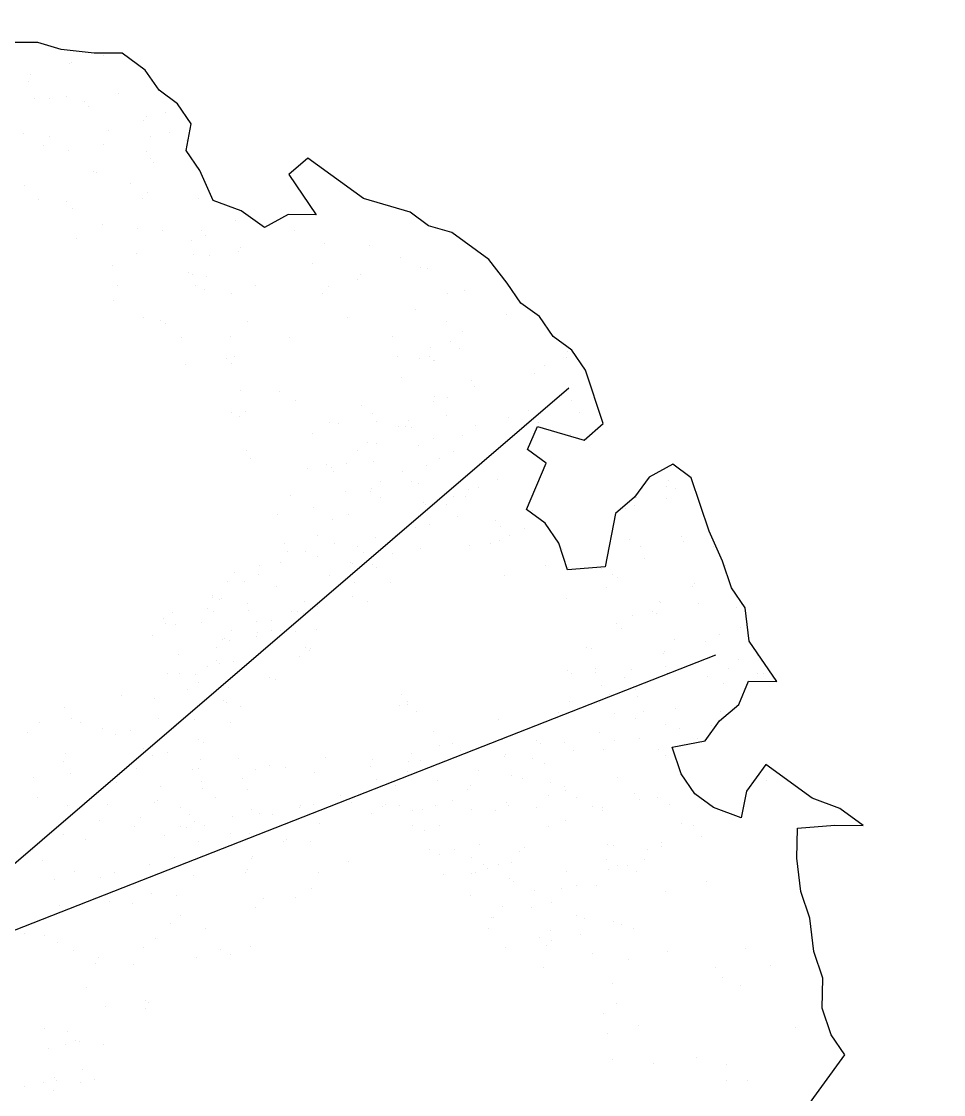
# Model space of a CAD drawing. Extents: x 671027 to 671614, y 802418 to 802669.
# Drawn here: x 671335.919 to 671337.323, y 802537.46 to 802539.093 of the extents above; entities that cross this region are included whole.
import ezdxf

# ---------------------------------------------------------------- set-up
doc = ezdxf.new("R2010")
doc.units = 0
for name, color, linetype in [('drip line', 7, 'Continuous'), ('fetcs malty hade', 8, 'Continuous'), ('shrubs-Gc', 7, 'Continuous')]:
    doc.layers.add(name, color=color, linetype=linetype)
pattern_1 = [(90, (0, 0), (-0.5, 0), [])]

# ---------------------------------------------------------------- blocks, each defined once
blk = doc.blocks.new('wt')
at = {"layer": 'fetcs malty hade', "color": 0}
for p, q in [((0, 0, -0.01022), (-0.46406, -0.67566, -0.01022)), ((0, 0, -0.01022), (-0.21337, -0.78061, -0.01022)), ((0.10283, -0.12697, -0.01022), (0.10283, -0.12697, -0.01022)), ((-0.03204, -0.14159, -0.01022), (-0.03204, -0.14159, -0.01022)), ((0.05365, -0.14957, -0.01022), (0.05365, -0.14957, -0.01022)), ((0.07181, -0.15126, -0.01022), (0.07181, -0.15126, -0.01022)), ((0.10152, -0.1435, -0.01022), (0.10152, -0.1435, -0.01022)), ((0.10971, -0.15148, -0.01022), (0.10971, -0.15148, -0.01022)), ((-0.0283, -0.15892, -0.01022), (-0.0283, -0.15892, -0.01022)), ((0.09848, -0.15437, -0.01022), (0.09848, -0.15437, -0.01022)), ((0.1008, -0.15531, -0.01022), (0.1008, -0.15531, -0.01022)), ((-0.21011, -0.16325, -0.01022), (-0.21011, -0.16325, -0.01022)), ((-0.16988, -0.16425, -0.01022), (-0.16988, -0.16425, -0.01022)), ((-0.15173, -0.16594, -0.01022), (-0.15173, -0.16594, -0.01022)), ((-0.09529, -0.16366, -0.01022), (-0.09529, -0.16366, -0.01022)), ((-0.02112, -0.16945, -0.01022), (-0.02112, -0.16945, -0.01022)), ((0.05843, -0.16968, -0.01022), (0.05843, -0.16968, -0.01022)), ((0.06966, -0.16679, -0.01022), (0.06966, -0.16679, -0.01022)), ((-0.21792, -0.17417, -0.01022), (-0.21792, -0.17417, -0.01022)), ((-0.07771, -0.17317, -0.01022), (-0.07771, -0.17317, -0.01022)), ((-0.05369, -0.17507, -0.01022), (-0.05369, -0.17507, -0.01022)), ((0.06756, -0.17607, -0.01022), (0.06756, -0.17607, -0.01022)), ((0.06822, -0.17987, -0.01022), (0.06822, -0.17987, -0.01022)), ((0.09361, -0.17932, -0.01022), (0.09361, -0.17932, -0.01022)), ((0.10484, -0.17643, -0.01022), (0.10484, -0.17643, -0.01022)), ((-0.11667, -0.18517, -0.01022), (-0.11667, -0.18517, -0.01022)), ((-0.08276, -0.19101, -0.01022), (-0.08276, -0.19101, -0.01022)), ((-0.01236, -0.18288, -0.01022), (-0.01236, -0.18288, -0.01022)), ((0.0216, -0.19082, -0.01022), (0.0216, -0.19082, -0.01022)), ((0.10339, -0.18951, -0.01022), (0.10339, -0.18951, -0.01022)), ((-0.22861, -0.19846, -0.01022), (-0.22861, -0.19846, -0.01022)), ((-0.18833, -0.19474, -0.01022), (-0.18833, -0.19474, -0.01022)), ((-0.18121, -0.19206, -0.01022), (-0.18121, -0.19206, -0.01022)), ((-0.16995, -0.19753, -0.01022), (-0.16995, -0.19753, -0.01022)), ((-0.14136, -0.19163, -0.01022), (-0.14136, -0.19163, -0.01022)), ((0.07334, -0.20048, -0.01022), (0.07334, -0.20048, -0.01022)), ((-0.21826, -0.20308, -0.01022), (-0.21826, -0.20308, -0.01022)), ((-0.10952, -0.20445, -0.01022), (-0.10952, -0.20445, -0.01022)), ((-0.00371, -0.20404, -0.01022), (-0.00371, -0.20404, -0.01022)), ((0.00066, -0.20094, -0.01022), (0.00066, -0.20094, -0.01022)), ((0.03963, -0.20578, -0.01022), (0.03963, -0.20578, -0.01022)), ((-0.82044, -0.23804, -0.01022), (-0.82334, -0.21312, -0.01022)), ((-0.74165, -0.2168, -0.01022), (-0.74165, -0.2168, -0.01022)), ((-0.69493, -0.21276, -0.01022), (-0.69493, -0.21276, -0.01022)), ((-0.21372, -0.21088, -0.01022), (-0.21372, -0.21088, -0.01022)), ((-0.12563, -0.21817, -0.01022), (-0.12563, -0.21817, -0.01022)), ((-0.07435, -0.21408, -0.01022), (-0.07435, -0.21408, -0.01022)), ((-0.05262, -0.21945, -0.01022), (-0.05262, -0.21945, -0.01022)), ((-0.7933, -0.22831, -0.01022), (-0.7933, -0.22831, -0.01022)), ((-0.78727, -0.22613, -0.01022), (-0.78727, -0.22613, -0.01022)), ((-0.68135, -0.22317, -0.01022), (-0.68135, -0.22317, -0.01022)), ((-0.13842, -0.22663, -0.01022), (-0.13842, -0.22663, -0.01022)), ((-0.07772, -0.22634, -0.01022), (-0.07772, -0.22634, -0.01022)), ((-0.81214, -0.25806, -0.01022), (-0.82044, -0.23804, -0.01022)), ((-0.77153, -0.22966, -0.01022), (-0.77153, -0.22966, -0.01022)), ((-0.72893, -0.23336, -0.01022), (-0.72893, -0.23336, -0.01022)), ((-0.20682, -0.22995, -0.01022), (-0.20682, -0.22995, -0.01022)), ((-0.15753, -0.23727, -0.01022), (-0.15753, -0.23727, -0.01022)), ((0.00548, -0.23454, -0.01022), (0.00548, -0.23454, -0.01022)), ((-0.7696, -0.24331, -0.01022), (-0.7696, -0.24331, -0.01022)), ((-0.73636, -0.2393, -0.01022), (-0.73636, -0.2393, -0.01022)), ((-0.67703, -0.24783, -0.01022), (-0.67703, -0.24783, -0.01022)), ((-0.19965, -0.24048, -0.01022), (-0.19965, -0.24048, -0.01022)), ((-0.04873, -0.24019, -0.01022), (-0.04873, -0.24019, -0.01022)), ((-0.00874, -0.24533, -0.01022), (-0.00874, -0.24533, -0.01022)), ((0.03847, -0.24219, -0.01022), (0.03847, -0.24219, -0.01022)), ((0.04065, -0.24417, -0.01022), (0.04065, -0.24417, -0.01022)), ((0.04558, -0.24166, -0.01022), (0.04558, -0.24166, -0.01022)), ((-0.80581, -0.28676, -0.01022), (-0.81214, -0.25806, -0.01022)), ((-0.72184, -0.2547, -0.01022), (-0.72184, -0.2547, -0.01022)), ((-0.67038, -0.25329, -0.01022), (-0.67038, -0.25329, -0.01022)), ((-0.64299, -0.2534, -0.01022), (-0.64299, -0.2534, -0.01022)), ((-0.23438, -0.2499, -0.01022), (-0.23438, -0.2499, -0.01022)), ((-0.20251, -0.25462, -0.01022), (-0.20251, -0.25462, -0.01022)), ((-0.16772, -0.25587, -0.01022), (-0.16772, -0.25587, -0.01022)), ((-0.12388, -0.25468, -0.01022), (-0.12388, -0.25468, -0.01022)), ((-0.11645, -0.24867, -0.01022), (-0.11645, -0.24867, -0.01022)), ((-0.05593, -0.25783, -0.01022), (-0.05593, -0.25783, -0.01022)), ((-0.01537, -0.25717, -0.01022), (-0.01537, -0.25717, -0.01022)), ((-0.79929, -0.26619, -0.01022), (-0.79929, -0.26619, -0.01022)), ((-0.79926, -0.26401, -0.01022), (-0.79926, -0.26401, -0.01022)), ((-0.76959, -0.25843, -0.01022), (-0.76959, -0.25843, -0.01022)), ((-0.18493, -0.26413, -0.01022), (-0.18493, -0.26413, -0.01022)), ((-0.08128, -0.25831, -0.01022), (-0.08128, -0.25831, -0.01022)), ((-0.76409, -0.27364, -0.01022), (-0.76409, -0.27364, -0.01022)), ((-0.75893, -0.27665, -0.01022), (-0.75893, -0.27665, -0.01022)), ((-0.70126, -0.27531, -0.01022), (-0.70126, -0.27531, -0.01022)), ((-0.17786, -0.27197, -0.01022), (-0.17786, -0.27197, -0.01022)), ((-0.14982, -0.27563, -0.01022), (-0.14982, -0.27563, -0.01022)), ((-0.13729, -0.2713, -0.01022), (-0.13729, -0.2713, -0.01022)), ((-0.13574, -0.26876, -0.01022), (-0.13574, -0.26876, -0.01022)), ((-0.10599, -0.27445, -0.01022), (-0.10599, -0.27445, -0.01022)), ((-0.02694, -0.27167, -0.01022), (-0.02694, -0.27167, -0.01022)), ((-0.80291, -0.31168, -0.01022), (-0.80581, -0.28676, -0.01022)), ((-0.72376, -0.28629, -0.01022), (-0.72376, -0.28629, -0.01022)), ((-0.69992, -0.2775, -0.01022), (-0.69992, -0.2775, -0.01022)), ((-0.65332, -0.27795, -0.01022), (-0.65332, -0.27795, -0.01022)), ((-0.61556, -0.28329, -0.01022), (-0.61556, -0.28329, -0.01022)), ((-0.59741, -0.28498, -0.01022), (-0.59741, -0.28498, -0.01022)), ((-0.58446, -0.28001, -0.01022), (-0.58446, -0.28001, -0.01022)), ((-0.28441, -0.28344, -0.01022), (-0.28441, -0.28344, -0.01022)), ((-0.2282, -0.27867, -0.01022), (-0.2282, -0.27867, -0.01022)), ((-0.21004, -0.28036, -0.01022), (-0.21004, -0.28036, -0.01022)), ((-0.17927, -0.2856, -0.01022), (-0.17927, -0.2856, -0.01022)), ((-0.08562, -0.28178, -0.01022), (-0.08562, -0.28178, -0.01022)), ((-0.0516, -0.27928, -0.01022), (-0.0516, -0.27928, -0.01022)), ((-0.03345, -0.28097, -0.01022), (-0.03345, -0.28097, -0.01022)), ((-0.80288, -0.2948, -0.01022), (-0.80288, -0.2948, -0.01022)), ((-0.73557, -0.29249, -0.01022), (-0.73557, -0.29249, -0.01022)), ((-0.29809, -0.29415, -0.01022), (-0.29809, -0.29415, -0.01022)), ((-0.29329, -0.29572, -0.01022), (-0.29329, -0.29572, -0.01022)), ((-0.24924, -0.29307, -0.01022), (-0.24924, -0.29307, -0.01022)), ((-0.20114, -0.29484, -0.01022), (-0.20114, -0.29484, -0.01022)), ((-0.12904, -0.29147, -0.01022), (-0.12904, -0.29147, -0.01022)), ((-0.112, -0.28949, -0.01022), (-0.112, -0.28949, -0.01022)), ((-0.11092, -0.295, -0.01022), (-0.11092, -0.295, -0.01022)), ((0.00543, -0.29122, -0.01022), (0.00543, -0.29122, -0.01022)), ((-0.76771, -0.30443, -0.01022), (-0.76771, -0.30443, -0.01022)), ((-0.62449, -0.30533, -0.01022), (-0.62449, -0.30533, -0.01022)), ((-0.56716, -0.30531, -0.01022), (-0.56716, -0.30531, -0.01022)), ((-0.30222, -0.30317, -0.01022), (-0.30222, -0.30317, -0.01022)), ((-0.29173, -0.30426, -0.01022), (-0.29173, -0.30426, -0.01022)), ((-0.26449, -0.30446, -0.01022), (-0.26449, -0.30446, -0.01022)), ((-0.24789, -0.30308, -0.01022), (-0.24789, -0.30308, -0.01022)), ((-0.16137, -0.30537, -0.01022), (-0.16137, -0.30537, -0.01022)), ((-0.12178, -0.29879, -0.01022), (-0.12178, -0.29879, -0.01022)), ((-0.11545, -0.30281, -0.01022), (-0.11545, -0.30281, -0.01022)), ((-0.0973, -0.3045, -0.01022), (-0.0973, -0.3045, -0.01022)), ((-0.06759, -0.29674, -0.01022), (-0.06759, -0.29674, -0.01022)), ((-0.01973, -0.30194, -0.01022), (-0.01973, -0.30194, -0.01022)), ((-0.78578, -0.33058, -0.01022), (-0.80291, -0.31168, -0.01022)), ((-0.68675, -0.30632, -0.01022), (-0.68675, -0.30632, -0.01022)), ((-0.67208, -0.31552, -0.01022), (-0.67208, -0.31552, -0.01022)), ((-0.64648, -0.30878, -0.01022), (-0.64648, -0.30878, -0.01022)), ((-0.23285, -0.30913, -0.01022), (-0.23285, -0.30913, -0.01022)), ((-0.20604, -0.31224, -0.01022), (-0.20604, -0.31224, -0.01022)), ((-0.18788, -0.31393, -0.01022), (-0.18788, -0.31393, -0.01022)), ((-0.16941, -0.31353, -0.01022), (-0.16941, -0.31353, -0.01022)), ((-0.1622, -0.31105, -0.01022), (-0.1622, -0.31105, -0.01022)), ((-0.14997, -0.31212, -0.01022), (-0.14997, -0.31212, -0.01022)), ((-0.14405, -0.31274, -0.01022), (-0.14405, -0.31274, -0.01022)), ((-0.11114, -0.31124, -0.01022), (-0.11114, -0.31124, -0.01022)), ((0.00074, -0.31363, -0.01022), (0.00074, -0.31363, -0.01022)), ((-0.74116, -0.32386, -0.01022), (-0.74116, -0.32386, -0.01022)), ((-0.71378, -0.32397, -0.01022), (-0.71378, -0.32397, -0.01022)), ((-0.67741, -0.3206, -0.01022), (-0.67741, -0.3206, -0.01022)), ((-0.56208, -0.32042, -0.01022), (-0.56208, -0.32042, -0.01022)), ((-0.55955, -0.32415, -0.01022), (-0.55955, -0.32415, -0.01022)), ((-0.24564, -0.31759, -0.01022), (-0.24564, -0.31759, -0.01022)), ((-0.23818, -0.31972, -0.01022), (-0.23818, -0.31972, -0.01022)), ((-0.18475, -0.318, -0.01022), (-0.18475, -0.318, -0.01022)), ((-0.13424, -0.32316, -0.01022), (-0.13424, -0.32316, -0.01022)), ((0.00597, -0.32216, -0.01022), (0.00597, -0.32216, -0.01022)), ((-0.76667, -0.34081, -0.01022), (-0.78578, -0.33058, -0.01022)), ((-0.74439, -0.32716, -0.01022), (-0.74439, -0.32716, -0.01022)), ((-0.72623, -0.32885, -0.01022), (-0.72623, -0.32885, -0.01022)), ((-0.70716, -0.32682, -0.01022), (-0.70716, -0.32682, -0.01022)), ((-0.70337, -0.32926, -0.01022), (-0.70337, -0.32926, -0.01022)), ((-0.64223, -0.33023, -0.01022), (-0.64223, -0.33023, -0.01022)), ((-0.30328, -0.334, -0.01022), (-0.30328, -0.334, -0.01022)), ((-0.29134, -0.32766, -0.01022), (-0.29134, -0.32766, -0.01022)), ((-0.25102, -0.32919, -0.01022), (-0.25102, -0.32919, -0.01022)), ((-0.10088, -0.33312, -0.01022), (-0.10088, -0.33312, -0.01022)), ((-0.75296, -0.35593, -0.01022), (-0.76667, -0.34081, -0.01022)), ((-0.7465, -0.34413, -0.01022), (-0.7465, -0.34413, -0.01022)), ((-0.54537, -0.3368, -0.01022), (-0.54537, -0.3368, -0.01022)), ((-0.52146, -0.338, -0.01022), (-0.52146, -0.338, -0.01022)), ((-0.31427, -0.33979, -0.01022), (-0.31427, -0.33979, -0.01022)), ((-0.31168, -0.33989, -0.01022), (-0.31168, -0.33989, -0.01022)), ((-0.29989, -0.33941, -0.01022), (-0.29989, -0.33941, -0.01022)), ((-0.26784, -0.3387, -0.01022), (-0.26784, -0.3387, -0.01022)), ((-0.25617, -0.3373, -0.01022), (-0.25617, -0.3373, -0.01022)), ((-0.25305, -0.33987, -0.01022), (-0.25305, -0.33987, -0.01022)), ((-0.22029, -0.33948, -0.01022), (-0.22029, -0.33948, -0.01022)), ((-0.21759, -0.34197, -0.01022), (-0.21759, -0.34197, -0.01022)), ((-0.19943, -0.34366, -0.01022), (-0.19943, -0.34366, -0.01022)), ((-0.11596, -0.33629, -0.01022), (-0.11596, -0.33629, -0.01022)), ((-0.06571, -0.34275, -0.01022), (-0.06571, -0.34275, -0.01022)), ((0.00093, -0.33999, -0.01022), (0.00093, -0.33999, -0.01022)), ((-0.72834, -0.34582, -0.01022), (-0.72834, -0.34582, -0.01022)), ((-0.6024, -0.34971, -0.01022), (-0.6024, -0.34971, -0.01022)), ((-0.60053, -0.35267, -0.01022), (-0.60053, -0.35267, -0.01022)), ((-0.30999, -0.34793, -0.01022), (-0.30999, -0.34793, -0.01022)), ((-0.30973, -0.34558, -0.01022), (-0.30973, -0.34558, -0.01022)), ((-0.28087, -0.35344, -0.01022), (-0.28087, -0.35344, -0.01022)), ((-0.27494, -0.34683, -0.01022), (-0.27494, -0.34683, -0.01022)), ((-0.2737, -0.34449, -0.01022), (-0.2737, -0.34449, -0.01022)), ((-0.27198, -0.35091, -0.01022), (-0.27198, -0.35091, -0.01022)), ((-0.25382, -0.3526, -0.01022), (-0.25382, -0.3526, -0.01022)), ((-0.2311, -0.34564, -0.01022), (-0.2311, -0.34564, -0.01022)), ((-0.16736, -0.34784, -0.01022), (-0.16736, -0.34784, -0.01022)), ((-0.1492, -0.34953, -0.01022), (-0.1492, -0.34953, -0.01022)), ((-0.13851, -0.3525, -0.01022), (-0.13851, -0.3525, -0.01022)), ((-0.09919, -0.34973, -0.01022), (-0.09919, -0.34973, -0.01022)), ((-0.07889, -0.35092, -0.01022), (-0.07889, -0.35092, -0.01022)), ((-0.07734, -0.34953, -0.01022), (-0.07734, -0.34953, -0.01022)), ((-0.06786, -0.34516, -0.01022), (-0.06786, -0.34516, -0.01022)), ((-0.0335, -0.34834, -0.01022), (-0.0335, -0.34834, -0.01022)), ((-0.73386, -0.36616, -0.01022), (-0.75296, -0.35593, -0.01022)), ((-0.71079, -0.35904, -0.01022), (-0.73386, -0.36616, -0.01022)), ((-0.71958, -0.35996, -0.01022), (-0.71958, -0.35996, -0.01022)), ((-0.69168, -0.36926, -0.01022), (-0.71079, -0.35904, -0.01022)), ((-0.63031, -0.35494, -0.01022), (-0.63031, -0.35494, -0.01022)), ((-0.61826, -0.35564, -0.01022), (-0.61826, -0.35564, -0.01022)), ((-0.59046, -0.35451, -0.01022), (-0.59046, -0.35451, -0.01022)), ((-0.58602, -0.36187, -0.01022), (-0.58602, -0.36187, -0.01022)), ((-0.33251, -0.36134, -0.01022), (-0.33251, -0.36134, -0.01022)), ((-0.32471, -0.35462, -0.01022), (-0.32471, -0.35462, -0.01022)), ((-0.21294, -0.35466, -0.01022), (-0.21294, -0.35466, -0.01022)), ((-0.15578, -0.36172, -0.01022), (-0.15578, -0.36172, -0.01022)), ((-0.121, -0.35413, -0.01022), (-0.121, -0.35413, -0.01022)), ((-0.11593, -0.3613, -0.01022), (-0.11593, -0.3613, -0.01022)), ((-0.04072, -0.35599, -0.01022), (-0.04072, -0.35599, -0.01022)), ((-0.66374, -0.37838, -0.01022), (-0.69168, -0.36926, -0.01022)), ((-0.66736, -0.36596, -0.01022), (-0.66736, -0.36596, -0.01022)), ((-0.63805, -0.3647, -0.01022), (-0.63805, -0.3647, -0.01022)), ((-0.63388, -0.36794, -0.01022), (-0.63388, -0.36794, -0.01022)), ((-0.61573, -0.36963, -0.01022), (-0.61573, -0.36963, -0.01022)), ((-0.59754, -0.36481, -0.01022), (-0.59754, -0.36481, -0.01022)), ((-0.32323, -0.36963, -0.01022), (-0.32323, -0.36963, -0.01022)), ((-0.30356, -0.37053, -0.01022), (-0.30356, -0.37053, -0.01022)), ((-0.29734, -0.37097, -0.01022), (-0.29734, -0.37097, -0.01022)), ((-0.11421, -0.3728, -0.01022), (-0.11421, -0.3728, -0.01022)), ((-0.65202, -0.40218, -0.01022), (-0.66374, -0.37838, -0.01022)), ((-0.54158, -0.38104, -0.01022), (-0.54158, -0.38104, -0.01022)), ((-0.52244, -0.37512, -0.01022), (-0.52244, -0.37512, -0.01022)), ((-0.51769, -0.37875, -0.01022), (-0.51769, -0.37875, -0.01022)), ((-0.47459, -0.37448, -0.01022), (-0.47459, -0.37448, -0.01022)), ((-0.46976, -0.3814, -0.01022), (-0.46976, -0.3814, -0.01022)), ((-0.28649, -0.37657, -0.01022), (-0.28649, -0.37657, -0.01022)), ((-0.2765, -0.37609, -0.01022), (-0.2765, -0.37609, -0.01022)), ((-0.273, -0.37549, -0.01022), (-0.273, -0.37549, -0.01022)), ((-0.25834, -0.37778, -0.01022), (-0.25834, -0.37778, -0.01022)), ((-0.23626, -0.38243, -0.01022), (-0.23626, -0.38243, -0.01022)), ((-0.15805, -0.37399, -0.01022), (-0.15805, -0.37399, -0.01022)), ((-0.08889, -0.37926, -0.01022), (-0.08889, -0.37926, -0.01022)), ((-0.57958, -0.38543, -0.01022), (-0.57958, -0.38543, -0.01022)), ((-0.52342, -0.38273, -0.01022), (-0.52342, -0.38273, -0.01022)), ((-0.49324, -0.38485, -0.01022), (-0.49324, -0.38485, -0.01022)), ((-0.47353, -0.3869, -0.01022), (-0.47353, -0.3869, -0.01022)), ((-0.43942, -0.38411, -0.01022), (-0.43942, -0.38411, -0.01022)), ((-0.432, -0.38673, -0.01022), (-0.432, -0.38673, -0.01022)), ((-0.33626, -0.38436, -0.01022), (-0.33626, -0.38436, -0.01022)), ((-0.32849, -0.38315, -0.01022), (-0.32849, -0.38315, -0.01022)), ((-0.28603, -0.39023, -0.01022), (-0.28603, -0.39023, -0.01022)), ((-0.27765, -0.38907, -0.01022), (-0.27765, -0.38907, -0.01022)), ((-0.23381, -0.38788, -0.01022), (-0.23381, -0.38788, -0.01022)), ((-0.15426, -0.38811, -0.01022), (-0.15426, -0.38811, -0.01022)), ((-0.09086, -0.38257, -0.01022), (-0.09086, -0.38257, -0.01022)), ((-0.03866, -0.38513, -0.01022), (-0.03866, -0.38513, -0.01022)), ((-0.64364, -0.39608, -0.01022), (-0.64364, -0.39608, -0.01022)), ((-0.61932, -0.39824, -0.01022), (-0.61932, -0.39824, -0.01022)), ((-0.61626, -0.39619, -0.01022), (-0.61626, -0.39619, -0.01022)), ((-0.55362, -0.39735, -0.01022), (-0.55362, -0.39735, -0.01022)), ((-0.31581, -0.39754, -0.01022), (-0.31581, -0.39754, -0.01022)), ((-0.27596, -0.39711, -0.01022), (-0.27596, -0.39711, -0.01022)), ((-0.11908, -0.39775, -0.01022), (-0.11908, -0.39775, -0.01022)), ((-0.1174, -0.39709, -0.01022), (-0.1174, -0.39709, -0.01022)), ((-0.04485, -0.4001, -0.01022), (-0.04485, -0.4001, -0.01022)), ((-0.63488, -0.42109, -0.01022), (-0.65202, -0.40218, -0.01022)), ((-0.58415, -0.40788, -0.01022), (-0.58415, -0.40788, -0.01022)), ((-0.37968, -0.40526, -0.01022), (-0.37968, -0.40526, -0.01022)), ((-0.35286, -0.40856, -0.01022), (-0.35286, -0.40856, -0.01022)), ((-0.3454, -0.41068, -0.01022), (-0.3454, -0.41068, -0.01022)), ((-0.33695, -0.40305, -0.01022), (-0.33695, -0.40305, -0.01022)), ((-0.29197, -0.40896, -0.01022), (-0.29197, -0.40896, -0.01022)), ((-0.2744, -0.41036, -0.01022), (-0.2744, -0.41036, -0.01022)), ((-0.25126, -0.41103, -0.01022), (-0.25126, -0.41103, -0.01022)), ((-0.11937, -0.40959, -0.01022), (-0.11937, -0.40959, -0.01022)), ((-0.08697, -0.40331, -0.01022), (-0.08697, -0.40331, -0.01022)), ((-0.05854, -0.40723, -0.01022), (-0.05854, -0.40723, -0.01022)), ((-0.48851, -0.41896, -0.01022), (-0.48851, -0.41896, -0.01022)), ((-0.39517, -0.41847, -0.01022), (-0.39517, -0.41847, -0.01022)), ((-0.29116, -0.4141, -0.01022), (-0.29116, -0.4141, -0.01022)), ((-0.2892, -0.4188, -0.01022), (-0.2892, -0.4188, -0.01022)), ((-0.25882, -0.41733, -0.01022), (-0.25882, -0.41733, -0.01022)), ((-0.25586, -0.42056, -0.01022), (-0.25586, -0.42056, -0.01022)), ((-0.1478, -0.41338, -0.01022), (-0.1478, -0.41338, -0.01022)), ((-0.10125, -0.41312, -0.01022), (-0.10125, -0.41312, -0.01022)), ((-0.64424, -0.44334, -0.01022), (-0.63488, -0.42109, -0.01022)), ((-0.34444, -0.42646, -0.01022), (-0.34444, -0.42646, -0.01022)), ((-0.29956, -0.42107, -0.01022), (-0.29956, -0.42107, -0.01022)), ((-0.27407, -0.42872, -0.01022), (-0.27407, -0.42872, -0.01022)), ((-0.25741, -0.42195, -0.01022), (-0.25741, -0.42195, -0.01022)), ((-0.15941, -0.42491, -0.01022), (-0.15941, -0.42491, -0.01022)), ((-0.53476, -0.43277, -0.01022), (-0.53476, -0.43277, -0.01022)), ((-0.4785, -0.43208, -0.01022), (-0.4785, -0.43208, -0.01022)), ((-0.41695, -0.43654, -0.01022), (-0.41695, -0.43654, -0.01022)), ((-0.38216, -0.43779, -0.01022), (-0.38216, -0.43779, -0.01022)), ((-0.3569, -0.43868, -0.01022), (-0.3569, -0.43868, -0.01022)), ((-0.33832, -0.4366, -0.01022), (-0.33832, -0.4366, -0.01022)), ((-0.29446, -0.43232, -0.01022), (-0.29446, -0.43232, -0.01022)), ((-0.12424, -0.43454, -0.01022), (-0.12424, -0.43454, -0.01022)), ((-0.06518, -0.4348, -0.01022), (-0.06518, -0.4348, -0.01022)), ((-0.69234, -0.46627, -0.01022), (-0.67956, -0.4478, -0.01022)), ((-0.67956, -0.4478, -0.01022), (-0.64134, -0.46825, -0.01022)), ((-0.64134, -0.46825, -0.01022), (-0.64424, -0.44334, -0.01022)), ((-0.62913, -0.44707, -0.01022), (-0.62913, -0.44707, -0.01022)), ((-0.4481, -0.44407, -0.01022), (-0.4481, -0.44407, -0.01022)), ((-0.32016, -0.44562, -0.01022), (-0.32016, -0.44562, -0.01022)), ((-0.12256, -0.44831, -0.01022), (-0.12256, -0.44831, -0.01022)), ((-0.11746, -0.44382, -0.01022), (-0.11746, -0.44382, -0.01022)), ((-0.41884, -0.45315, -0.01022), (-0.41884, -0.45315, -0.01022)), ((-0.41598, -0.45736, -0.01022), (-0.41598, -0.45736, -0.01022)), ((-0.41234, -0.45891, -0.01022), (-0.41234, -0.45891, -0.01022)), ((-0.36993, -0.45341, -0.01022), (-0.36993, -0.45341, -0.01022)), ((-0.34811, -0.45292, -0.01022), (-0.34811, -0.45292, -0.01022)), ((-0.65122, -0.51164, -0.01022), (-0.69234, -0.46627, -0.01022)), ((-0.65067, -0.46338, -0.01022), (-0.65067, -0.46338, -0.01022)), ((-0.59844, -0.46017, -0.01022), (-0.59844, -0.46017, -0.01022)), ((-0.57064, -0.46662, -0.01022), (-0.57064, -0.46662, -0.01022)), ((-0.45617, -0.4601, -0.01022), (-0.45617, -0.4601, -0.01022)), ((-0.45448, -0.46814, -0.01022), (-0.45448, -0.46814, -0.01022)), ((-0.39371, -0.46753, -0.01022), (-0.39371, -0.46753, -0.01022)), ((-0.37298, -0.46829, -0.01022), (-0.37298, -0.46829, -0.01022)), ((-0.33029, -0.46533, -0.01022), (-0.33029, -0.46533, -0.01022)), ((-0.32914, -0.4671, -0.01022), (-0.32914, -0.4671, -0.01022)), ((-0.31213, -0.46702, -0.01022), (-0.31213, -0.46702, -0.01022)), ((-0.30005, -0.4637, -0.01022), (-0.30005, -0.4637, -0.01022)), ((-0.15369, -0.46594, -0.01022), (-0.15369, -0.46594, -0.01022)), ((-0.14746, -0.4634, -0.01022), (-0.14746, -0.4634, -0.01022)), ((-0.13554, -0.46763, -0.01022), (-0.13554, -0.46763, -0.01022)), ((-0.10583, -0.45987, -0.01022), (-0.10583, -0.45987, -0.01022)), ((-0.6155, -0.47301, -0.01022), (-0.6155, -0.47301, -0.01022)), ((-0.57697, -0.47236, -0.01022), (-0.57697, -0.47236, -0.01022)), ((-0.41834, -0.47164, -0.01022), (-0.41834, -0.47164, -0.01022)), ((-0.34348, -0.4734, -0.01022), (-0.34348, -0.4734, -0.01022)), ((-0.33781, -0.47792, -0.01022), (-0.33781, -0.47792, -0.01022)), ((-0.29397, -0.47674, -0.01022), (-0.29397, -0.47674, -0.01022)), ((-0.11229, -0.47304, -0.01022), (-0.11229, -0.47304, -0.01022)), ((-0.11117, -0.47045, -0.01022), (-0.11117, -0.47045, -0.01022)), ((-0.54723, -0.48619, -0.01022), (-0.54723, -0.48619, -0.01022)), ((-0.4283, -0.48197, -0.01022), (-0.4283, -0.48197, -0.01022)), ((-0.32632, -0.48441, -0.01022), (-0.32632, -0.48441, -0.01022)), ((-0.12841, -0.48412, -0.01022), (-0.12841, -0.48412, -0.01022)), ((-0.11025, -0.48581, -0.01022), (-0.11025, -0.48581, -0.01022)), ((-0.46772, -0.48983, -0.01022), (-0.46772, -0.48983, -0.01022)), ((-0.43439, -0.49158, -0.01022), (-0.43439, -0.49158, -0.01022)), ((-0.41749, -0.4957, -0.01022), (-0.41749, -0.4957, -0.01022)), ((-0.39382, -0.49092, -0.01022), (-0.39382, -0.49092, -0.01022)), ((-0.39055, -0.4904, -0.01022), (-0.39055, -0.4904, -0.01022)), ((-0.34998, -0.48974, -0.01022), (-0.34998, -0.48974, -0.01022)), ((-0.32287, -0.48786, -0.01022), (-0.32287, -0.48786, -0.01022)), ((-0.19843, -0.49527, -0.01022), (-0.19843, -0.49527, -0.01022)), ((-0.13913, -0.49624, -0.01022), (-0.13913, -0.49624, -0.01022)), ((-0.10409, -0.49638, -0.01022), (-0.10409, -0.49638, -0.01022)), ((-0.09094, -0.49554, -0.01022), (-0.09094, -0.49554, -0.01022)), ((-0.58399, -0.50192, -0.01022), (-0.58399, -0.50192, -0.01022)), ((-0.57963, -0.49876, -0.01022), (-0.57963, -0.49876, -0.01022)), ((-0.46008, -0.49952, -0.01022), (-0.46008, -0.49952, -0.01022)), ((-0.45262, -0.50164, -0.01022), (-0.45262, -0.50164, -0.01022)), ((-0.4327, -0.49963, -0.01022), (-0.4327, -0.49963, -0.01022)), ((-0.39919, -0.49992, -0.01022), (-0.39919, -0.49992, -0.01022)), ((-0.38453, -0.49803, -0.01022), (-0.38453, -0.49803, -0.01022)), ((-0.3343, -0.5039, -0.01022), (-0.3343, -0.5039, -0.01022)), ((-0.30813, -0.4989, -0.01022), (-0.30813, -0.4989, -0.01022)), ((-0.20814, -0.49772, -0.01022), (-0.20814, -0.49772, -0.01022)), ((-0.20159, -0.50262, -0.01022), (-0.20159, -0.50262, -0.01022)), ((-0.19901, -0.50272, -0.01022), (-0.19901, -0.50272, -0.01022)), ((-0.15517, -0.50153, -0.01022), (-0.15517, -0.50153, -0.01022)), ((-0.14792, -0.49756, -0.01022), (-0.14792, -0.49756, -0.01022)), ((-0.10396, -0.50588, -0.01022), (-0.10396, -0.50588, -0.01022)), ((-0.08592, -0.50539, -0.01022), (-0.08592, -0.50539, -0.01022)), ((-0.63462, -0.55169, -0.01022), (-0.65122, -0.51164, -0.01022)), ((-0.60916, -0.51264, -0.01022), (-0.60916, -0.51264, -0.01022)), ((-0.34936, -0.50766, -0.01022), (-0.34936, -0.50766, -0.01022)), ((-0.19194, -0.50971, -0.01022), (-0.19194, -0.50971, -0.01022)), ((-0.1481, -0.50852, -0.01022), (-0.1481, -0.50852, -0.01022)), ((-0.06808, -0.50806, -0.01022), (-0.06808, -0.50806, -0.01022)), ((-0.52664, -0.52395, -0.01022), (-0.52664, -0.52395, -0.01022)), ((-0.44594, -0.52132, -0.01022), (-0.44594, -0.52132, -0.01022)), ((-0.40537, -0.52066, -0.01022), (-0.40537, -0.52066, -0.01022)), ((-0.1725, -0.5232, -0.01022), (-0.1725, -0.5232, -0.01022)), ((-0.12866, -0.52201, -0.01022), (-0.12866, -0.52201, -0.01022)), ((-0.10625, -0.51769, -0.01022), (-0.10625, -0.51769, -0.01022)), ((-0.08809, -0.51938, -0.01022), (-0.08809, -0.51938, -0.01022)), ((-0.06241, -0.5165, -0.01022), (-0.06241, -0.5165, -0.01022)), ((-0.04425, -0.51819, -0.01022), (-0.04425, -0.51819, -0.01022)), ((-0.50786, -0.52686, -0.01022), (-0.50786, -0.52686, -0.01022)), ((-0.48938, -0.52875, -0.01022), (-0.48938, -0.52875, -0.01022)), ((-0.44996, -0.53011, -0.01022), (-0.44996, -0.53011, -0.01022)), ((-0.44554, -0.52757, -0.01022), (-0.44554, -0.52757, -0.01022)), ((-0.44344, -0.53214, -0.01022), (-0.44344, -0.53214, -0.01022)), ((-0.39571, -0.52719, -0.01022), (-0.39571, -0.52719, -0.01022)), ((-0.3932, -0.53359, -0.01022), (-0.3932, -0.53359, -0.01022)), ((-0.35514, -0.52653, -0.01022), (-0.35514, -0.52653, -0.01022)), ((-0.33573, -0.5288, -0.01022), (-0.33573, -0.5288, -0.01022)), ((-0.15947, -0.5273, -0.01022), (-0.15947, -0.5273, -0.01022)), ((-0.10924, -0.53317, -0.01022), (-0.10924, -0.53317, -0.01022)), ((-0.0657, -0.53048, -0.01022), (-0.0657, -0.53048, -0.01022)), ((-0.59567, -0.53909, -0.01022), (-0.59567, -0.53909, -0.01022)), ((-0.42738, -0.53658, -0.01022), (-0.42738, -0.53658, -0.01022)), ((-0.40827, -0.54177, -0.01022), (-0.40827, -0.54177, -0.01022)), ((-0.37654, -0.53589, -0.01022), (-0.37654, -0.53589, -0.01022)), ((-0.37407, -0.53757, -0.01022), (-0.37407, -0.53757, -0.01022)), ((-0.35591, -0.53926, -0.01022), (-0.35591, -0.53926, -0.01022)), ((-0.16032, -0.53833, -0.01022), (-0.16032, -0.53833, -0.01022)), ((-0.05691, -0.54472, -0.01022), (-0.05691, -0.54472, -0.01022)), ((-0.04283, -0.543, -0.01022), (-0.04283, -0.543, -0.01022)), ((-0.02338, -0.54042, -0.01022), (-0.02338, -0.54042, -0.01022)), ((-0.62091, -0.56681, -0.01022), (-0.63462, -0.55169, -0.01022)), ((-0.54786, -0.54728, -0.01022), (-0.54786, -0.54728, -0.01022)), ((-0.50403, -0.54609, -0.01022), (-0.50403, -0.54609, -0.01022)), ((-0.432, -0.55073, -0.01022), (-0.432, -0.55073, -0.01022)), ((-0.41362, -0.55409, -0.01022), (-0.41362, -0.55409, -0.01022)), ((-0.15326, -0.54532, -0.01022), (-0.15326, -0.54532, -0.01022)), ((-0.12114, -0.55071, -0.01022), (-0.12114, -0.55071, -0.01022)), ((-0.1178, -0.54742, -0.01022), (-0.1178, -0.54742, -0.01022)), ((-0.09964, -0.54911, -0.01022), (-0.09964, -0.54911, -0.01022)), ((-0.06757, -0.55329, -0.01022), (-0.06757, -0.55329, -0.01022)), ((-0.0432, -0.54683, -0.01022), (-0.0432, -0.54683, -0.01022)), ((0.00703, -0.5527, -0.01022), (0.00703, -0.5527, -0.01022)), ((-0.58458, -0.55524, -0.01022), (-0.58458, -0.55524, -0.01022)), ((-0.58301, -0.56142, -0.01022), (-0.58301, -0.56142, -0.01022)), ((-0.51269, -0.55691, -0.01022), (-0.51269, -0.55691, -0.01022)), ((-0.50485, -0.55544, -0.01022), (-0.50485, -0.55544, -0.01022)), ((-0.50139, -0.55889, -0.01022), (-0.50139, -0.55889, -0.01022)), ((-0.50093, -0.55849, -0.01022), (-0.50093, -0.55849, -0.01022)), ((-0.46885, -0.55573, -0.01022), (-0.46885, -0.55573, -0.01022)), ((-0.46428, -0.55477, -0.01022), (-0.46428, -0.55477, -0.01022)), ((-0.37859, -0.56275, -0.01022), (-0.37859, -0.56275, -0.01022)), ((-0.37248, -0.55591, -0.01022), (-0.37248, -0.55591, -0.01022)), ((-0.13382, -0.5588, -0.01022), (-0.13382, -0.5588, -0.01022)), ((-0.04941, -0.55498, -0.01022), (-0.04941, -0.55498, -0.01022)), ((-0.04589, -0.55788, -0.01022), (-0.04589, -0.55788, -0.01022)), ((-0.00205, -0.55669, -0.01022), (-0.00205, -0.55669, -0.01022)), ((-0.00161, -0.55824, -0.01022), (-0.00161, -0.55824, -0.01022)), ((-0.61261, -0.58683, -0.01022), (-0.62091, -0.56681, -0.01022)), ((-0.53409, -0.57339, -0.01022), (-0.53409, -0.57339, -0.01022)), ((-0.46711, -0.56682, -0.01022), (-0.46711, -0.56682, -0.01022)), ((-0.4507, -0.56436, -0.01022), (-0.4507, -0.56436, -0.01022)), ((-0.4182, -0.56708, -0.01022), (-0.4182, -0.56708, -0.01022)), ((-0.37753, -0.57375, -0.01022), (-0.37753, -0.57375, -0.01022)), ((-0.36044, -0.56444, -0.01022), (-0.36044, -0.56444, -0.01022)), ((-0.33369, -0.57256, -0.01022), (-0.33369, -0.57256, -0.01022)), ((-0.09678, -0.57036, -0.01022), (-0.09678, -0.57036, -0.01022)), ((-0.04797, -0.56758, -0.01022), (-0.04797, -0.56758, -0.01022)), ((-0.01071, -0.56751, -0.01022), (-0.01071, -0.56751, -0.01022)), ((0.02571, -0.56614, -0.01022), (0.02571, -0.56614, -0.01022)), ((-0.55941, -0.57702, -0.01022), (-0.55941, -0.57702, -0.01022)), ((-0.51594, -0.57507, -0.01022), (-0.51594, -0.57507, -0.01022)), ((-0.50918, -0.58289, -0.01022), (-0.50918, -0.58289, -0.01022)), ((-0.43194, -0.57645, -0.01022), (-0.43194, -0.57645, -0.01022)), ((-0.38303, -0.57671, -0.01022), (-0.38303, -0.57671, -0.01022)), ((-0.17652, -0.58164, -0.01022), (-0.17652, -0.58164, -0.01022)), ((-0.15855, -0.58323, -0.01022), (-0.15855, -0.58323, -0.01022)), ((-0.10212, -0.58094, -0.01022), (-0.10212, -0.58094, -0.01022)), ((-0.09935, -0.5822, -0.01022), (-0.09935, -0.5822, -0.01022)), ((-0.04869, -0.57922, -0.01022), (-0.04869, -0.57922, -0.01022)), ((-0.03512, -0.57621, -0.01022), (-0.03512, -0.57621, -0.01022)), ((-0.03167, -0.57966, -0.01022), (-0.03167, -0.57966, -0.01022)), ((-0.5852, -0.61708, -0.01022), (-0.61261, -0.58683, -0.01022)), ((-0.55984, -0.5926, -0.01022), (-0.55984, -0.5926, -0.01022)), ((-0.52424, -0.58665, -0.01022), (-0.52424, -0.58665, -0.01022)), ((-0.4796, -0.59037, -0.01022), (-0.4796, -0.59037, -0.01022)), ((-0.47401, -0.59252, -0.01022), (-0.47401, -0.59252, -0.01022)), ((-0.43904, -0.58971, -0.01022), (-0.43904, -0.58971, -0.01022)), ((-0.38403, -0.58565, -0.01022), (-0.38403, -0.58565, -0.01022)), ((-0.3338, -0.59152, -0.01022), (-0.3338, -0.59152, -0.01022)), ((-0.14473, -0.58478, -0.01022), (-0.14473, -0.58478, -0.01022)), ((-0.14319, -0.58339, -0.01022), (-0.14319, -0.58339, -0.01022)), ((-0.12629, -0.5875, -0.01022), (-0.12629, -0.5875, -0.01022)), ((-0.06052, -0.59235, -0.01022), (-0.06052, -0.59235, -0.01022)), ((-0.05743, -0.58762, -0.01022), (-0.05743, -0.58762, -0.01022)), ((-0.35335, -0.59768, -0.01022), (-0.35335, -0.59768, -0.01022)), ((-0.34739, -0.60219, -0.01022), (-0.34739, -0.60219, -0.01022)), ((-0.33519, -0.59937, -0.01022), (-0.33519, -0.59937, -0.01022)), ((-0.30355, -0.601, -0.01022), (-0.30355, -0.601, -0.01022)), ((-0.12187, -0.5973, -0.01022), (-0.12187, -0.5973, -0.01022)), ((-0.02226, -0.59725, -0.01022), (-0.02226, -0.59725, -0.01022)), ((-0.0072, -0.59348, -0.01022), (-0.0072, -0.59348, -0.01022)), ((0.02011, -0.59752, -0.01022), (0.02011, -0.59752, -0.01022)), ((0.04749, -0.59763, -0.01022), (0.04749, -0.59763, -0.01022)), ((-0.38908, -0.60349, -0.01022), (-0.38908, -0.60349, -0.01022)), ((-0.33885, -0.60935, -0.01022), (-0.33885, -0.60935, -0.01022)), ((-0.13887, -0.60805, -0.01022), (-0.13887, -0.60805, -0.01022)), ((-0.09504, -0.60687, -0.01022), (-0.09504, -0.60687, -0.01022)), ((-0.00988, -0.61114, -0.01022), (-0.00988, -0.61114, -0.01022)), ((0.01478, -0.6081, -0.01022), (0.01478, -0.6081, -0.01022)), ((0.02398, -0.60796, -0.01022), (0.02398, -0.60796, -0.01022)), ((0.02797, -0.60312, -0.01022), (0.02797, -0.60312, -0.01022)), ((-0.56266, -0.63109, -0.01022), (-0.5852, -0.61708, -0.01022)), ((-0.44294, -0.61976, -0.01022), (-0.44294, -0.61976, -0.01022)), ((-0.15474, -0.61312, -0.01022), (-0.15474, -0.61312, -0.01022)), ((-0.15147, -0.61647, -0.01022), (-0.15147, -0.61647, -0.01022)), ((-0.13331, -0.61816, -0.01022), (-0.13331, -0.61816, -0.01022)), ((-0.10451, -0.61899, -0.01022), (-0.10451, -0.61899, -0.01022)), ((-0.07687, -0.61588, -0.01022), (-0.07687, -0.61588, -0.01022)), ((-0.02139, -0.62106, -0.01022), (-0.02139, -0.62106, -0.01022)), ((-0.54355, -0.64132, -0.01022), (-0.56266, -0.63109, -0.01022)), ((-0.5346, -0.62754, -0.01022), (-0.5346, -0.62754, -0.01022)), ((-0.3601, -0.62658, -0.01022), (-0.39938, -0.64839, -0.01022)), ((-0.3464, -0.6417, -0.01022), (-0.3601, -0.62658, -0.01022)), ((-0.3435, -0.62293, -0.01022), (-0.3435, -0.62293, -0.01022)), ((-0.11635, -0.62173, -0.01022), (-0.11635, -0.62173, -0.01022)), ((-0.03527, -0.62729, -0.01022), (-0.03527, -0.62729, -0.01022)), ((-0.44799, -0.6376, -0.01022), (-0.44799, -0.6376, -0.01022)), ((-0.41308, -0.63327, -0.01022), (-0.43272, -0.64418, -0.01022)), ((-0.39938, -0.64839, -0.01022), (-0.41308, -0.63327, -0.01022)), ((-0.35894, -0.63193, -0.01022), (-0.35894, -0.63193, -0.01022)), ((-0.30871, -0.63779, -0.01022), (-0.30871, -0.63779, -0.01022)), ((-0.17693, -0.63568, -0.01022), (-0.17693, -0.63568, -0.01022)), ((-0.15042, -0.63779, -0.01022), (-0.15042, -0.63779, -0.01022)), ((-0.1107, -0.63396, -0.01022), (-0.1107, -0.63396, -0.01022)), ((-0.10771, -0.63464, -0.01022), (-0.10771, -0.63464, -0.01022)), ((-0.08117, -0.63136, -0.01022), (-0.08117, -0.63136, -0.01022)), ((-0.02198, -0.63521, -0.01022), (-0.02198, -0.63521, -0.01022)), ((0.00475, -0.63198, -0.01022), (0.00475, -0.63198, -0.01022)), ((0.00777, -0.63866, -0.01022), (0.00777, -0.63866, -0.01022)), ((0.02186, -0.63403, -0.01022), (0.02186, -0.63403, -0.01022)), ((-0.52985, -0.65644, -0.01022), (-0.54355, -0.64132, -0.01022)), ((-0.4797, -0.64687, -0.01022), (-0.4797, -0.64687, -0.01022)), ((-0.43586, -0.64569, -0.01022), (-0.43586, -0.64569, -0.01022)), ((-0.43272, -0.64418, -0.01022), (-0.41611, -0.68422, -0.01022)), ((-0.32729, -0.65193, -0.01022), (-0.3464, -0.6417, -0.01022)), ((-0.21365, -0.64724, -0.01022), (-0.21365, -0.64724, -0.01022)), ((-0.1856, -0.6465, -0.01022), (-0.1856, -0.6465, -0.01022)), ((-0.14176, -0.64532, -0.01022), (-0.14176, -0.64532, -0.01022)), ((-0.10019, -0.64366, -0.01022), (-0.10019, -0.64366, -0.01022)), ((0.04002, -0.64304, -0.01022), (0.04002, -0.64304, -0.01022)), ((0.09347, -0.64664, -0.01022), (0.09347, -0.64664, -0.01022)), ((0.11162, -0.64833, -0.01022), (0.11162, -0.64833, -0.01022)), ((-0.51074, -0.66667, -0.01022), (-0.52985, -0.65644, -0.01022)), ((-0.48577, -0.65584, -0.01022), (-0.48577, -0.65584, -0.01022)), ((-0.30278, -0.65726, -0.01022), (-0.32729, -0.65193, -0.01022)), ((-0.3256, -0.65238, -0.01022), (-0.3256, -0.65238, -0.01022)), ((-0.32171, -0.65442, -0.01022), (-0.32171, -0.65442, -0.01022)), ((-0.30482, -0.65853, -0.01022), (-0.30482, -0.65853, -0.01022)), ((-0.30185, -0.69086, -0.01022), (-0.30278, -0.65726, -0.01022)), ((-0.27787, -0.65323, -0.01022), (-0.27787, -0.65323, -0.01022)), ((-0.21019, -0.65069, -0.01022), (-0.21019, -0.65069, -0.01022)), ((-0.0911, -0.65667, -0.01022), (-0.0911, -0.65667, -0.01022)), ((-0.02076, -0.6528, -0.01022), (-0.02076, -0.6528, -0.01022)), ((0.06802, -0.65725, -0.01022), (0.06802, -0.65725, -0.01022)), ((0.08618, -0.65894, -0.01022), (0.08618, -0.65894, -0.01022)), ((0.13501, -0.65068, -0.01022), (0.13501, -0.65068, -0.01022)), ((-0.49703, -0.6818, -0.01022), (-0.51074, -0.66667, -0.01022)), ((-0.23232, -0.66661, -0.01022), (-0.23232, -0.66661, -0.01022)), ((-0.08891, -0.66545, -0.01022), (-0.08891, -0.66545, -0.01022)), ((-0.08633, -0.66555, -0.01022), (-0.08633, -0.66555, -0.01022)), ((-0.05593, -0.6663, -0.01022), (-0.05593, -0.6663, -0.01022)), ((-0.04249, -0.66436, -0.01022), (-0.04249, -0.66436, -0.01022)), ((-0.03353, -0.66495, -0.01022), (-0.03353, -0.66495, -0.01022)), ((0.01308, -0.66482, -0.01022), (0.01308, -0.66482, -0.01022)), ((-0.49591, -0.67758, -0.01022), (-0.49591, -0.67758, -0.01022)), ((-0.49125, -0.67661, -0.01022), (-0.49125, -0.67661, -0.01022)), ((-0.45208, -0.67639, -0.01022), (-0.45208, -0.67639, -0.01022)), ((-0.42275, -0.67254, -0.01022), (-0.42275, -0.67254, -0.01022)), ((-0.2305, -0.67078, -0.01022), (-0.2305, -0.67078, -0.01022)), ((-0.21234, -0.67247, -0.01022), (-0.21234, -0.67247, -0.01022)), ((-0.20933, -0.6719, -0.01022), (-0.20933, -0.6719, -0.01022)), ((-0.19715, -0.67624, -0.01022), (-0.19715, -0.67624, -0.01022)), ((-0.18209, -0.67247, -0.01022), (-0.18209, -0.67247, -0.01022)), ((-0.15591, -0.67018, -0.01022), (-0.15591, -0.67018, -0.01022)), ((-0.14016, -0.67163, -0.01022), (-0.14016, -0.67163, -0.01022)), ((-0.0539, -0.67139, -0.01022), (-0.0539, -0.67139, -0.01022)), ((-0.03575, -0.67307, -0.01022), (-0.03575, -0.67307, -0.01022)), ((0.0167, -0.67082, -0.01022), (0.0167, -0.67082, -0.01022)), ((0.04825, -0.67445, -0.01022), (0.04825, -0.67445, -0.01022)), ((0.10803, -0.67694, -0.01022), (0.10803, -0.67694, -0.01022)), ((-0.47792, -0.69202, -0.01022), (-0.49703, -0.6818, -0.01022)), ((-0.44102, -0.68248, -0.01022), (-0.44102, -0.68248, -0.01022)), ((-0.41611, -0.68422, -0.01022), (-0.4289, -0.70269, -0.01022)), ((-0.30036, -0.68731, -0.01022), (-0.30036, -0.68731, -0.01022)), ((-0.1884, -0.68217, -0.01022), (-0.1884, -0.68217, -0.01022)), ((-0.17119, -0.68477, -0.01022), (-0.17119, -0.68477, -0.01022)), ((-0.14692, -0.68211, -0.01022), (-0.14692, -0.68211, -0.01022)), ((-0.11431, -0.68159, -0.01022), (-0.11431, -0.68159, -0.01022)), ((-0.03538, -0.68178, -0.01022), (-0.03538, -0.68178, -0.01022)), ((0.02088, -0.68109, -0.01022), (0.02088, -0.68109, -0.01022)), ((0.1432, -0.68658, -0.01022), (0.1432, -0.68658, -0.01022)), ((-0.4289, -0.70269, -0.01022), (-0.47792, -0.69202, -0.01022)), ((-0.34798, -0.70511, -0.01022), (-0.30185, -0.69086, -0.01022)), ((-0.29403, -0.69637, -0.01022), (-0.29403, -0.69637, -0.01022)), ((-0.28303, -0.69002, -0.01022), (-0.28303, -0.69002, -0.01022)), ((-0.25019, -0.69518, -0.01022), (-0.25019, -0.69518, -0.01022)), ((-0.20225, -0.69783, -0.01022), (-0.20225, -0.69783, -0.01022)), ((-0.09788, -0.69529, -0.01022), (-0.09788, -0.69529, -0.01022)), ((-0.03901, -0.69734, -0.01022), (-0.03901, -0.69734, -0.01022)), ((-0.02861, -0.68957, -0.01022), (-0.02861, -0.68957, -0.01022)), ((-0.36076, -0.72358, -0.01022), (-0.34798, -0.70511, -0.01022)), ((-0.29123, -0.70072, -0.01022), (-0.29123, -0.70072, -0.01022)), ((-0.24609, -0.69901, -0.01022), (-0.24609, -0.69901, -0.01022)), ((-0.20834, -0.70434, -0.01022), (-0.20834, -0.70434, -0.01022)), ((-0.19018, -0.70603, -0.01022), (-0.19018, -0.70603, -0.01022)), ((-0.18409, -0.70684, -0.01022), (-0.18409, -0.70684, -0.01022)), ((-0.1645, -0.70316, -0.01022), (-0.1645, -0.70316, -0.01022)), ((-0.14635, -0.70485, -0.01022), (-0.14635, -0.70485, -0.01022)), ((-0.09244, -0.69906, -0.01022), (-0.09244, -0.69906, -0.01022)), ((-0.04765, -0.70116, -0.01022), (-0.04765, -0.70116, -0.01022)), ((-0.35182, -0.71467, -0.01022), (-0.35182, -0.71467, -0.01022)), ((-0.32368, -0.71509, -0.01022), (-0.32368, -0.71509, -0.01022)), ((-0.25606, -0.71035, -0.01022), (-0.25606, -0.71035, -0.01022)), ((-0.17013, -0.71097, -0.01022), (-0.17013, -0.71097, -0.01022)), ((-0.09215, -0.71516, -0.01022), (-0.09215, -0.71516, -0.01022)), ((-0.0523, -0.71473, -0.01022), (-0.0523, -0.71473, -0.01022)), ((-0.04831, -0.71397, -0.01022), (-0.04831, -0.71397, -0.01022)), ((-0.00846, -0.71354, -0.01022), (-0.00846, -0.71354, -0.01022)), ((0.04504, -0.70912, -0.01022), (0.04504, -0.70912, -0.01022)), ((-0.37697, -0.73827, -0.01022), (-0.36076, -0.72358, -0.01022)), ((-0.36049, -0.72549, -0.01022), (-0.36049, -0.72549, -0.01022)), ((-0.35339, -0.72285, -0.01022), (-0.35339, -0.72285, -0.01022)), ((-0.31665, -0.72431, -0.01022), (-0.31665, -0.72431, -0.01022)), ((-0.30558, -0.72611, -0.01022), (-0.30558, -0.72611, -0.01022)), ((-0.13496, -0.72061, -0.01022), (-0.13496, -0.72061, -0.01022)), ((-0.1292, -0.72617, -0.01022), (-0.1292, -0.72617, -0.01022)), ((-0.08536, -0.72499, -0.01022), (-0.08536, -0.72499, -0.01022)), ((0.1416, -0.72459, -0.01022), (0.1416, -0.72459, -0.01022)), ((-0.26599, -0.73566, -0.01022), (-0.26599, -0.73566, -0.01022)), ((-0.25764, -0.72875, -0.01022), (-0.25764, -0.72875, -0.01022)), ((-0.25535, -0.73197, -0.01022), (-0.25535, -0.73197, -0.01022)), ((-0.22101, -0.73539, -0.01022), (-0.22101, -0.73539, -0.01022)), ((-0.21989, -0.73408, -0.01022), (-0.21989, -0.73408, -0.01022)), ((-0.20741, -0.73462, -0.01022), (-0.20741, -0.73462, -0.01022)), ((-0.20173, -0.73577, -0.01022), (-0.20173, -0.73577, -0.01022)), ((-0.15679, -0.7294, -0.01022), (-0.15679, -0.7294, -0.01022)), ((-0.13567, -0.73308, -0.01022), (-0.13817, -0.76289, -0.01022)), ((-0.11116, -0.73841, -0.01022), (-0.13567, -0.73308, -0.01022)), ((-0.0672, -0.734, -0.01022), (-0.0672, -0.734, -0.01022)), ((-0.38633, -0.76052, -0.01022), (-0.37697, -0.73827, -0.01022)), ((-0.26485, -0.73658, -0.01022), (-0.26485, -0.73658, -0.01022)), ((-0.23082, -0.74529, -0.01022), (-0.23082, -0.74529, -0.01022)), ((-0.16966, -0.73995, -0.01022), (-0.16966, -0.73995, -0.01022)), ((-0.1515, -0.74164, -0.01022), (-0.1515, -0.74164, -0.01022)), ((-0.09205, -0.74864, -0.01022), (-0.11116, -0.73841, -0.01022)), ((-0.06385, -0.74447, -0.01022), (-0.06385, -0.74447, -0.01022)), ((-0.37203, -0.75523, -0.01022), (-0.37203, -0.75523, -0.01022)), ((-0.36693, -0.7532, -0.01022), (-0.36693, -0.7532, -0.01022)), ((-0.35698, -0.75146, -0.01022), (-0.35698, -0.75146, -0.01022)), ((-0.07834, -0.76376, -0.01022), (-0.09205, -0.74864, -0.01022)), ((-0.05347, -0.75076, -0.01022), (-0.05347, -0.75076, -0.01022)), ((-0.01362, -0.75033, -0.01022), (-0.01362, -0.75033, -0.01022)), ((0.06403, -0.75014, -0.01022), (0.06403, -0.75014, -0.01022)), ((0.15038, -0.75106, -0.01022), (0.15038, -0.75106, -0.01022)), ((0.16493, -0.74934, -0.01022), (0.16493, -0.74934, -0.01022)), ((-0.37262, -0.77565, -0.01022), (-0.38633, -0.76052, -0.01022)), ((-0.36449, -0.76022, -0.01022), (-0.36449, -0.76022, -0.01022)), ((-0.3218, -0.7611, -0.01022), (-0.3218, -0.7611, -0.01022)), ((-0.31655, -0.76286, -0.01022), (-0.31655, -0.76286, -0.01022)), ((-0.13817, -0.76289, -0.01022), (-0.15438, -0.77758, -0.01022)), ((-0.14075, -0.75591, -0.01022), (-0.14075, -0.75591, -0.01022)), ((-0.06661, -0.78756, -0.01022), (-0.07834, -0.76376, -0.01022)), ((0.07327, -0.75598, -0.01022), (0.07327, -0.75598, -0.01022)), ((-0.2788, -0.7682, -0.01022), (-0.2788, -0.7682, -0.01022)), ((-0.2764, -0.76632, -0.01022), (-0.2764, -0.76632, -0.01022)), ((-0.26065, -0.76988, -0.01022), (-0.26065, -0.76988, -0.01022)), ((-0.22617, -0.77219, -0.01022), (-0.22617, -0.77219, -0.01022)), ((-0.19518, -0.77077, -0.01022), (-0.19518, -0.77077, -0.01022)), ((-0.15134, -0.76958, -0.01022), (-0.15134, -0.76958, -0.01022)), ((0.082, -0.77076, -0.01022), (0.082, -0.77076, -0.01022)), ((0.16642, -0.76791, -0.01022), (0.16642, -0.76791, -0.01022)), ((-0.3236, -0.78631, -0.01022), (-0.37262, -0.77565, -0.01022)), ((-0.15438, -0.77758, -0.01022), (-0.16717, -0.79605, -0.01022)), ((-0.16261, -0.77901, -0.01022), (-0.16261, -0.77901, -0.01022)), ((0.04942, -0.77912, -0.01022), (0.04942, -0.77912, -0.01022)), ((-0.29566, -0.79542, -0.01022), (-0.3236, -0.78631, -0.01022)), ((-0.30947, -0.78879, -0.01022), (-0.30947, -0.78879, -0.01022)), ((-0.23082, -0.78576, -0.01022), (-0.23082, -0.78576, -0.01022)), ((-0.19966, -0.79002, -0.01022), (-0.19966, -0.79002, -0.01022)), ((-0.18698, -0.78457, -0.01022), (-0.18698, -0.78457, -0.01022)), ((-0.08967, -0.79469, -0.01022), (-0.06661, -0.78756, -0.01022)), ((-0.27115, -0.80075, -0.01022), (-0.29566, -0.79542, -0.01022)), ((-0.29131, -0.7978, -0.01022), (-0.29131, -0.7978, -0.01022)), ((-0.25204, -0.81098, -0.01022), (-0.27115, -0.80075, -0.01022)), ((-0.25356, -0.80313, -0.01022), (-0.25356, -0.80313, -0.01022)), ((-0.20673, -0.8005, -0.01022), (-0.20673, -0.8005, -0.01022)), ((-0.16717, -0.79605, -0.01022), (-0.1868, -0.80696, -0.01022)), ((-0.11129, -0.81428, -0.01022), (-0.08967, -0.79469, -0.01022)), ((0.06738, -0.79974, -0.01022), (0.06738, -0.79974, -0.01022)), ((-0.22212, -0.81142, -0.01022), (-0.25204, -0.81098, -0.01022)), ((-0.2354, -0.80482, -0.01022), (-0.2354, -0.80482, -0.01022)), ((-0.1839, -0.83188, -0.01022), (-0.22212, -0.81142, -0.01022)), ((-0.1868, -0.80696, -0.01022), (-0.1839, -0.83188, -0.01022)), ((0.2021, -0.81262, -0.01022), (0.15347, -0.85669, -0.01022)), ((-0.20903, -0.81725, -0.01022), (-0.20903, -0.81725, -0.01022)), ((-0.19258, -0.81595, -0.01022), (-0.19258, -0.81595, -0.01022)), ((-0.19214, -0.82136, -0.01022), (-0.19214, -0.82136, -0.01022)), ((-0.07702, -0.85209, -0.01022), (-0.11129, -0.81428, -0.01022)), ((-0.09752, -0.81352, -0.01022), (-0.09752, -0.81352, -0.01022)), ((0.12423, -0.81601, -0.01022), (0.12423, -0.81601, -0.01022)), ((-0.02549, -0.83294, -0.01022), (-0.05198, -0.83628, -0.01022)), ((-0.05198, -0.83628, -0.01022), (-0.05106, -0.86988, -0.01022)), ((0.00442, -0.83337, -0.01022), (-0.02549, -0.83294, -0.01022)), ((0.02893, -0.8387, -0.01022), (0.00442, -0.83337, -0.01022)), ((0.05885, -0.83914, -0.01022), (0.02893, -0.8387, -0.01022)), ((0.08336, -0.84447, -0.01022), (0.05885, -0.83914, -0.01022)), ((0.10985, -0.84113, -0.01022), (0.08336, -0.84447, -0.01022)), ((0.13437, -0.84646, -0.01022), (0.10985, -0.84113, -0.01022)), ((0.15347, -0.85669, -0.01022), (0.13437, -0.84646, -0.01022)), ((-0.06529, -0.87589, -0.01022), (-0.07702, -0.85209, -0.01022)), ((-0.05106, -0.86988, -0.01022), (-0.04816, -0.8948, -0.01022)), ((-0.04816, -0.8948, -0.01022), (-0.06529, -0.87589, -0.01022))]:
    blk.add_line(p, q, dxfattribs=at)

msp = doc.modelspace()

# ---------------------------------------------------------------- hatches: boundary and pattern name
at = {"layer": 'drip line', "true_color": 0xfecc66, "transparency": 33554585}
h = msp.add_hatch(dxfattribs=at)
h.set_pattern_fill('ANSI31', color=31, scale=4, angle=45)
h.set_pattern_definition(pattern_1)
h.paths.add_polyline_path([(671300.1684, 802541.9158, -0.159262), (671338.3518, 802571.327, 0.073569), (671337.1901, 802567.6949, 0.162655), (671300.8509, 802537.4633, -0.075258), (671286.3947, 802552.8318, -0.001527), (671287.916, 802555.9452, 0.069332)])
h = msp.add_hatch(dxfattribs=at)
h.set_pattern_fill('ANSI31', color=31, scale=4, angle=45)
h.set_pattern_definition(pattern_1)
h.paths.add_polyline_path([(671284.9077, 802549.7409, -0.001511), (671286.3947, 802552.8318, 0.075258), (671300.8509, 802537.4633, -0.162655), (671337.1901, 802567.6949, 0.028217), (671337.0343, 802566.2339, -0.283162), (671335.2536, 802563.6406, 0.162678), (671301.7377, 802533.0536, -0.08116)])
h = msp.add_hatch(dxfattribs=at)
h.set_pattern_fill('ANSI31', color=31, scale=4, angle=45)
h.set_pattern_definition(pattern_1)
h.paths.add_polyline_path([(671305.0695, 802530.8138, -0.158108), (671335.4751, 802559.3443, -0.370131), (671339.241, 802558.3061, 0.010308), (671339.5502, 802557.8668, 0.158242), (671309.2184, 802531.9804, 0.184957), (671357.9845, 802523.7568), (671358.7221, 802520.823, -0.192545)])
h = msp.add_hatch(dxfattribs=at)
h.set_pattern_fill('ANSI31', color=31, scale=4, angle=45)
h.set_pattern_definition(pattern_1)
h.paths.add_polyline_path([(671313.4797, 802533.0364, 0.17217), (671357.2522, 802526.6697), (671357.9845, 802523.7568, -0.184957), (671309.2184, 802531.9804, -0.158242), (671339.5502, 802557.8668, 0.062096), (671341.7665, 802555.5259, 0.15002)])
h = msp.add_hatch(dxfattribs=at)
h.set_pattern_fill('ANSI31', color=31, scale=4, angle=45)
h.set_pattern_definition(pattern_1)
h.paths.add_polyline_path([(671318.0063, 802534.1491, 0.157382), (671356.5198, 802529.583), (671357.2522, 802526.6697, -0.17217), (671313.4797, 802533.0364, -0.15002), (671341.7665, 802555.5259, 0.074209), (671345.0643, 802553.5466, 0.145081)])
at = {"layer": 'shrubs-Gc'}
h = msp.add_hatch(dxfattribs=at)
h.set_pattern_fill('ANSI37', color=74, scale=0.2)
h.paths.add_polyline_path([(671300.1684, 802541.9158, -0.159262), (671338.3518, 802571.327, 0.073569), (671337.1901, 802567.6949, 0.162655), (671300.8509, 802537.4633, -0.075258), (671286.3947, 802552.8318, -0.001527), (671287.916, 802555.9452, 0.069332)])
h = msp.add_hatch(dxfattribs=at)
h.set_pattern_fill('AR-SAND', color=219, scale=0.01125)
h.paths.add_polyline_path([(671284.9077, 802549.7409, -0.001511), (671286.3947, 802552.8318, 0.075258), (671300.8509, 802537.4633, -0.162655), (671337.1901, 802567.6949, 0.028217), (671337.0343, 802566.2339, -0.283162), (671335.2536, 802563.6406, 0.162678), (671301.7377, 802533.0536, -0.08116)])
h = msp.add_hatch(dxfattribs=at)
h.set_pattern_fill('AR-SAND', color=219, scale=0.01125)
h.paths.add_polyline_path([(671305.0695, 802530.8138, -0.158108), (671335.4751, 802559.3443, -0.370131), (671339.241, 802558.3061, 0.010308), (671339.5502, 802557.8668, 0.158242), (671309.2184, 802531.9804, 0.184957), (671357.9845, 802523.7568), (671358.7221, 802520.823, -0.192545)])
h = msp.add_hatch(dxfattribs=at)
h.set_pattern_fill('ANSI37', color=74, scale=0.2)
h.paths.add_polyline_path([(671313.4797, 802533.0364, 0.17217), (671357.2522, 802526.6697), (671357.9845, 802523.7568, -0.184957), (671309.2184, 802531.9804, -0.158242), (671339.5502, 802557.8668, 0.062096), (671341.7665, 802555.5259, 0.15002)])
at = {"layer": 'shrubs-Gc', "linetype": 'ByBlock'}
h = msp.add_hatch(dxfattribs=at)
h.set_pattern_fill('DOLMIT', color=240, scale=0.1)
h.paths.add_polyline_path([(671318.0063, 802534.1491, 0.157382), (671356.5198, 802529.583), (671357.2522, 802526.6697, -0.17217), (671313.4797, 802533.0364, -0.15002), (671341.7665, 802555.5259, 0.074209), (671345.0643, 802553.5466, 0.145081)])

# ---------------------------------------------------------------- linework, layer by layer
at = {"color": 119}
for radius, start, end in [(74.5765, 111.280998, 148.235154), (64.5765, 112.49472, 148.462941), (61.5765, 111.422707, 145.550273), (58.5765, 109.126411, 142.146128)]:
    msp.add_arc((671364.2571, 802498.2036), radius, start, end, dxfattribs=at)
at = {"color": 0}
msp.add_arc((671344.3869, 802592.898), 73.4868, 237.654334, 326.047146, dxfattribs=at)

# ---------------------------------------------------------------- block references
at = {"layer": 'fetcs malty hade', "color": 25, "extrusion": (-7.86955e-19, 6.98472e-18, -1), "xscale": 1.707703064039133, "yscale": 1.707703064039133, "zscale": -1.707703064039134, "rotation": 263.8587921530014}
msp.add_blockref('wt', (-671335.6897, 802537.6242, -0.0174), dxfattribs=at)

doc.saveas('drawing.dxf')
